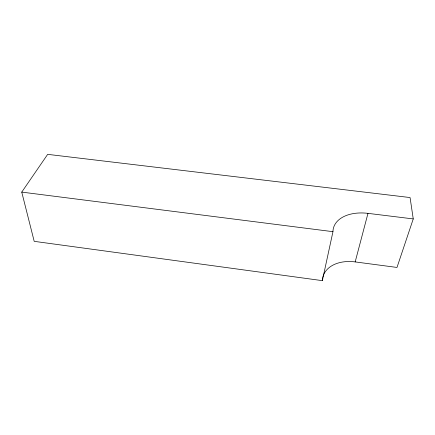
<?xml version="1.0" encoding="UTF-8"?>
<svg xmlns="http://www.w3.org/2000/svg" width="435" height="435" viewBox="0 0 435 435"><rect width="100%" height="100%" fill="white"/><g stroke="black" fill="none" stroke-linecap="round" stroke-linejoin="round"><path stroke-width="0.65" d="M413.25 218.925L410.074 197.555L47.671 154.354L21.75 192.107L34.202 241.343L322.346 280.646L332.954 231.676A37.356 23.436 14.4 0 1 367.983 213.357L413.25 218.925L396.992 267.443L355.178 261.913A34.485 23.735 16.7 0 0 322.873 276.981M355.178 261.913L367.983 213.357M21.75 192.107L332.954 231.676M322.346 280.646A34.485 23.735 16.7 0 1 322.732 277.573"/></g></svg>
